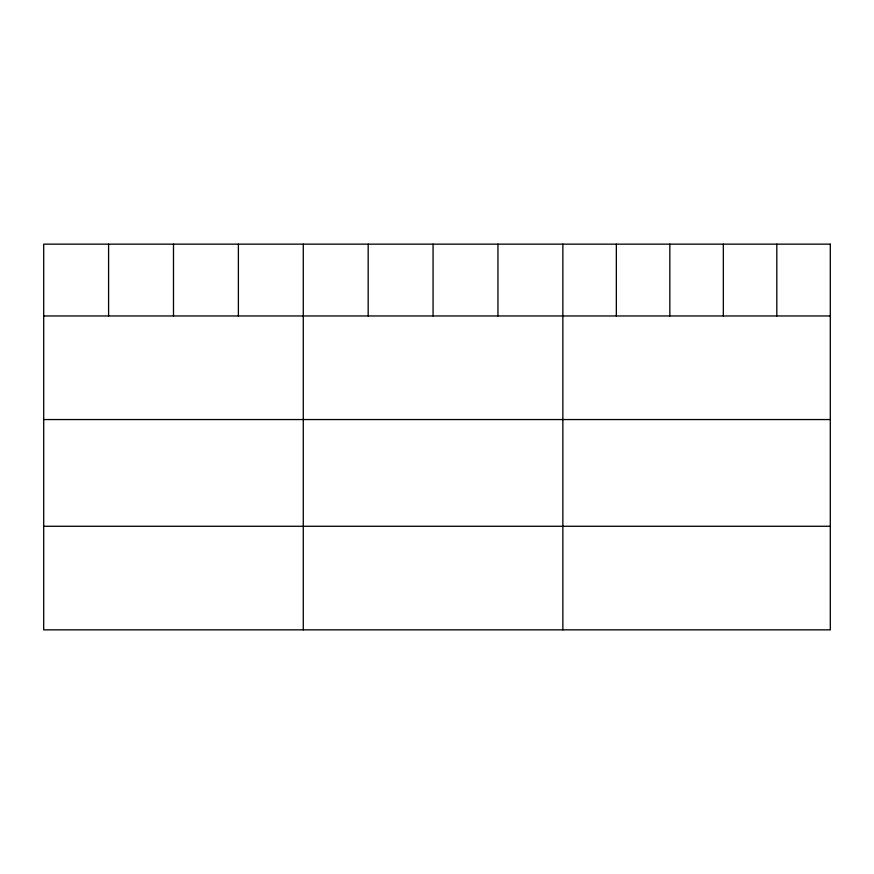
<?xml version="1.0" encoding="UTF-8"?>
<svg xmlns="http://www.w3.org/2000/svg" width="874" height="874" viewBox="0 0 874 874"><rect width="100%" height="100%" fill="white"/><g stroke="black" fill="none" stroke-linecap="round" stroke-linejoin="round"><path stroke-width="1.31" d="M43.7 315.962L830.3 315.962M43.7 419.553L830.3 419.553M43.7 526.268L830.3 526.268M776.811 244.152L776.811 315.962M723.322 244.152L723.322 315.962M669.834 244.152L669.834 315.962M616.345 244.152L616.345 315.962M562.856 244.152L562.856 629.848M497.962 244.152L497.962 315.962M433.067 244.152L433.067 315.962M368.173 244.152L368.173 315.962M303.278 244.152L303.278 629.848M238.383 244.152L238.383 315.962M173.489 244.152L173.489 315.962M108.595 244.152L108.595 315.962M830.3 244.152L43.7 244.152L43.7 629.848L830.3 629.848L830.3 244.152"/></g></svg>
